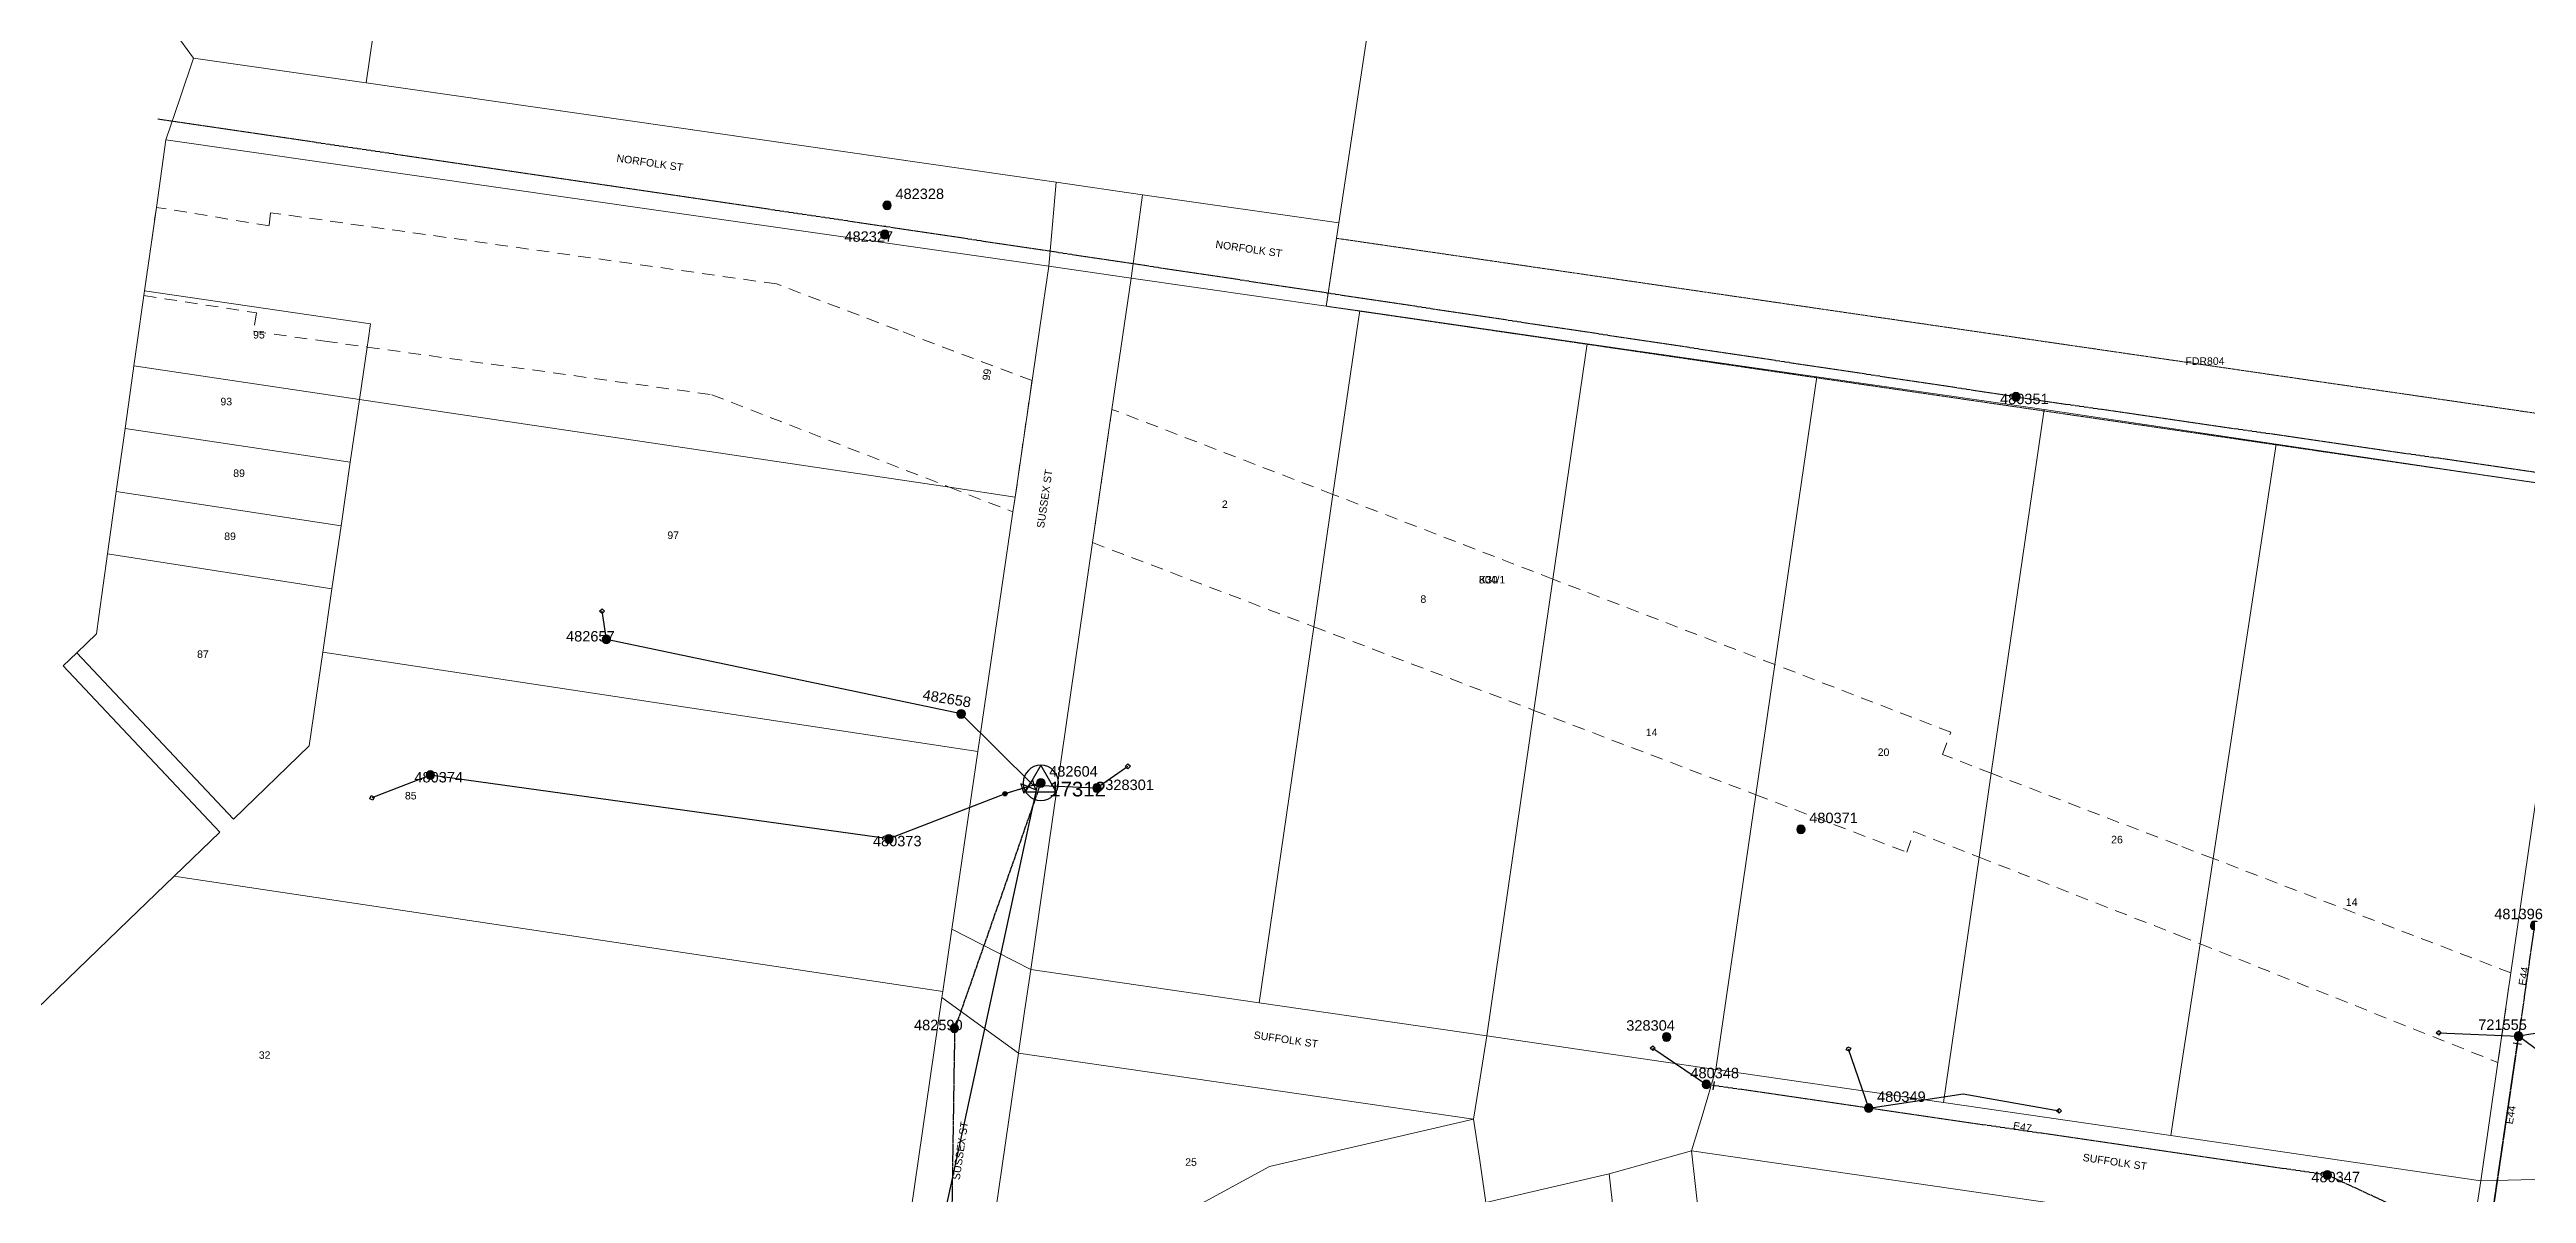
# Model space of a CAD drawing. Header units: metres. Extents: x 259983 to 262112, y 6265371 to 6267114.
# Drawn here: x 260284 to 260877, y 6265903 to 6266177 of the extents above; entities that cross this region are included whole.
import ezdxf
from ezdxf.enums import TextEntityAlignment as Align

# ---------------------------------------------------------------- set-up
doc = ezdxf.new("R2010")
doc.units = ezdxf.units.M
for name, pattern in [('Cable Exist OH', [1, 1, 0]), ('Dash', [5, 3, -2]), ('HIDDEN', [0.375, 0.25, -0.125]), ('HIDDEN2', [0.1875, 0.125, -0.0625])]:
    doc.linetypes.add(name, pattern=pattern)
doc.layers.get('0').update_dxf_attribs({"color": 6})
for name, color, linetype, lineweight in [('Cadastre Easements_SP_EXT', 9, 'Continuous', 5), ('Cadastre Land Parcels_SP_EXT', 9, 'Continuous', 5), ('Cadastre Other Property_SP_EXT', 9, 'HIDDEN', 5), ('Cadastre Roads_SP_EXT', 9, 'Continuous', 5)]:
    doc.layers.add(name, color=color, linetype=linetype, lineweight=lineweight)
for name, color, linetype in [('Equip_LV_EXT', 7, 'Continuous'), ('Mains_HV_EXT', 7, 'Continuous'), ('Mains_LV_EXT', 7, 'Continuous'), ('Mains_SL_EXT', 7, 'Continuous'), ('Mains_TR_EXT', 7, 'Continuous'), ('Services_SP_EXT', 7, 'Continuous'), ('Sub_SP_TR_HV_LV_EXT', 7, 'Continuous'), ('SupportsOH_SP_TR_HV_LV_SL_EXT', 7, 'Continuous')]:
    doc.layers.add(name, color=color, linetype=linetype)
doc.styles.add('POLE_LABEL', font='arial.ttf')
doc.styles.get("Standard").update_dxf_attribs({"font": 'arial.ttf'})

# ---------------------------------------------------------------- blocks, each defined once
blk = doc.blocks.new('SUB_POLE_EXT')
blk.add_wipeout([(0, 4.22), (0.42, 4.2), (0.83, 4.14), (1.21, 4.05), (1.62, 3.9), (1.99, 3.72), (2.35, 3.51), (2.68, 3.26), (2.99, 2.99), (3.28, 2.66), (3.52, 2.34), (3.76, 1.92), (3.9, 1.62), (4.04, 1.23), (4.18, 0.63), (4.22, 0), (4.18, -0.61), (4.06, -1.15), (3.9, -1.62), (3.58, -2.24), (3.22, -2.73), (2.97, -3.01), (2.68, -3.26), (2.36, -3.5), (2, -3.72), (1.64, -3.89), (1.25, -4.03), (0.82, -4.14), (0.42, -4.2), (0, -4.22), (-0.41, -4.2), (-0.8, -4.15), (-1.21, -4.05), (-1.62, -3.9), (-1.99, -3.73), (-2.35, -3.51), (-2.68, -3.26), (-2.96, -3.02), (-3.23, -2.72), (-3.51, -2.35), (-3.71, -2.01), (-3.91, -1.6), (-4.05, -1.21), (-4.16, -0.76), (-4.22, -0.14), (-4.21, 0.39), (-4.14, 0.83), (-4.03, 1.27), (-3.9, 1.63), (-3.71, 2.02), (-3.5, 2.37), (-3.28, 2.67), (-2.99, 2.99), (-2.68, 3.27), (-2.33, 3.52), (-1.98, 3.73), (-1.63, 3.9), (-1.2, 4.05), (-0.78, 4.15), (-0.4, 4.21)])
blk.add_line((2.16, 0.48), (2.16, 0.48, 0))
blk.add_lwpolyline([(-4.22, 0, 1), (4.22, 0, 1)], format="xyb", close=True)
blk.add_lwpolyline([(2.14, 0.52), (0, 4.22), (-3.66, -2.11), (3.66, -2.11)], close=True)
for tag, height, flags, p in [('STREET_CODE', 0.2, 9, (1.5, 0)), ('ASSET_NUM', 3.5, 8, (2, 2)), ('CONSTRUCTED_VOLTAGE', 0.2, 9, (1.5, -0.2)), ('OPERATING_VOLTAGE', 0.2, 9, (1.5, -0.6)), ('OPERATED_BY', 0.2, 9, (1.5, -0.8)), ('ORIENTATION', 0.2, 9, (1.5, -1.2)), ('OWNED_BY', 0.2, 9, (1.5, -1.4)), ('SECONDARY_VOLTAGE', 0.2, 9, (1.5, -1.6)), ('STATE', 0.2, 9, (1.5, -1.8)), ('SUBSTATION_TYPE', 0.2, 9, (1.5, -2)), ('STREETNAME', 0.2, 9, (1.5, -2.8)), ('SUBURB', 0.2, 9, (1.5, -3)), ('Z', 0.2, 1, (1.5, -3.4)), ('NO_PHASES', 0.2, 9, (1.5, -0.4)), ('MAINTAINED_BY', 0.2, 9, (1.5, -1)), ('USAGE', 0.2, 9, (1.5, -2.2)), ('LEGEND', 0.2, 9, (1.5, -2.4)), ('LOCATION', 0.2, 9, (1.5, -2.6)), ('NOTES', 0.2, 9, (1.5, -3.2))]:
    blk.add_attdef(tag, text='', height=height, dxfattribs=dict(flags=flags)).set_placement(p, align=Align.MIDDLE_LEFT)
blk = doc.blocks.new('LV_OH_LINKS_DISTFUSE_EXT')
for p, q in [((0, 0), (0.96, 0)), ((3.84, 0), (4.8, 0))]:
    blk.add_line(p, q)
blk.add_lwpolyline([(3.84, -1.2), (3.84, 1.2), (0.96, -1.2), (0.96, 1.2)], close=True)
at = {"flags": 9}
for tag, p in [('ACTUAL_STATUS', (0, 0)), ('CONSTRUCTED_VOLTAGE', (0, -0.2)), ('OPERATING_VOLTAGE', (0, -0.6)), ('ORIENTATION', (0, -0.8)), ('OWNED_BY', (0, -1)), ('STATE', (0, -1.2)), ('SWITCH_TYPE', (0, -1.4)), ('NO_PHASES', (0, -0.4)), ('USAGE', (0, -1.6)), ('NOTES', (0, -1.8))]:
    blk.add_attdef(tag, text='', height=0.2, dxfattribs=at).set_placement(p, align=Align.MIDDLE_LEFT)
at = {"flags": 1}
blk.add_attdef('Z', (0, 0), '', height=0.2, dxfattribs=at)
blk = doc.blocks.new('CCP_EXT')
blk.add_wipeout([(0, 0.57), (0.57, 0), (0, -0.57), (-0.57, 0)])
blk.add_lwpolyline([(-0.57, 0), (0, 0.57), (0.57, 0), (0, -0.57), (-0.57, 0)])
at = {"flags": 1}
blk.add_attdef('Z', (0, 0), '', height=0.2, dxfattribs=at)
at = {"flags": 9}
for tag, p in [('CCP_TYPE', (0, 0)), ('CONSTRUCTED_VOLTAGE', (0, -0.2)), ('OPERATING_VOLTAGE', (0, -0.6)), ('ORIENTATION', (0, -0.8)), ('OWNED_BY', (0, -1)), ('STATE', (0, -1.8)), ('NO_PHASES', (0, -0.4)), ('USAGE', (0, -1.2)), ('LEGEND', (0, -1.4)), ('LIFE_SUPPORT', (0, -1.6)), ('NOTES', (0, -2))]:
    blk.add_attdef(tag, text='', height=0.2, dxfattribs=at).set_placement(p, align=Align.MIDDLE_LEFT)
blk = doc.blocks.new('POLE_EXT')
blk.add_hatch(color=256).paths.add_polyline_path([(-1, 0, 1), (1, 0, 1)])
blk.add_lwpolyline([(-1, 0, 1), (1, 0, 1)], format="xyb", close=True)
for tag, height, flags, p in [('pNumber', 2.5, 8, (-17.84, 2.07)), ('OWNED_BY', 0.2, 9, (1.35, -0.4)), ('SPECIAL_USE', 0.2, 9, (1.35, -0.8)), ('STATE', 0.2, 9, (1.35, -1)), ('cLV', 0.2, 9, (1.35, -1.4)), ('hDepth', 0.2, 9, (1.35, -1.6)), ('hDia', 0.2, 9, (1.35, -1.8)), ('cHV', 0.2, 9, (1.35, -2)), ('cLinedev', 0.2, 9, (1.35, -3.4)), ('pExisting', 0.2, 9, (1.35, -3.8)), ('pFooting', 0.2, 9, (1.35, -4.4)), ('pNew', 0.2, 9, (1.35, -4.6)), ('pRelocate', 0.2, 9, (1.35, -5)), ('pRemove', 0.2, 9, (1.35, -5.2)), ('pReplace', 0.2, 9, (1.35, -5.4)), ('pStay', 0.2, 9, (1.35, -5.6)), ('pType', 0.2, 9, (1.35, -5.8)), ('PARENT', 0.2, 9, (1.35, -0.6)), ('USAGE', 0.2, 9, (1.35, -1.2)), ('LBRACKET', 0.2, 9, (1.35, -2.2)), ('LExisting', 0.2, 9, (1.35, -2.4)), ('LANTNUMBER', 0.2, 9, (1.35, -2.6)), ('LOther', 0.2, 9, (1.35, -2.8)), ('LRemove', 0.2, 9, (1.35, -3)), ('LEGEND', 0.2, 9, (1.35, -3.2)), ('LOCATION', 0.2, 9, (1.35, -3.6)), ('PFNUMBER', 0.2, 9, (1.35, -4)), ('NEWPFNUMBER', 0.2, 9, (1.35, -4.2)), ('cspan', 0.2, 9, (1.35, -6)), ('STREETNAME', 0.2, 9, (1.35, -6.2)), ('SUBURB', 0.2, 9, (1.35, -6.4)), ('OPERATED_BY', 0.2, 9, (1.36, -7.01)), ('NOTES', 0.2, 9, (1.35, -6.6)), ('MAINTAINED_BY', 0.2, 9, (1.36, -6.81))]:
    blk.add_attdef(tag, text='', height=height, dxfattribs=dict(flags=flags)).set_placement(p, align=Align.MIDDLE_LEFT)
at = {"style": 'POLE_LABEL'}
for tag, height, flags, p in [('STRUCTURE_PLANT_NUMBER', 0.2, 9, (1.35, 0.03)), ('ASSET_NUM', 2.5, 8, (2, 2)), ('STREET_CODE', 0.2, 9, (1.35, -0.2))]:
    blk.add_attdef(tag, text='', height=height, dxfattribs=dict(at, flags=flags)).set_placement(p, align=Align.MIDDLE_LEFT)
at = {"flags": 1}
blk.add_attdef('Z', (1.35, -7.33), '', height=0.2, dxfattribs=at)
blk = doc.blocks.new('End Shackle_EXT')
blk.add_wipeout([(0, 0.25), (1.81, 0.25), (1.82, -0.25), (0, -0.25)])
blk.add_line((1.81, -1), (1.81, 1))
at = {"flags": 1}
blk.add_attdef('Z', (0, 0), '', height=0.2, dxfattribs=at)
at = {"flags": 9}
for tag, p in [('CONNECTOR_TYPE', (0, 0)), ('CONSTRUCTED_VOLTAGE', (0, -0.2)), ('OPERATING_VOLTAGE', (0, -0.6)), ('ORIENTATION', (0, -0.8)), ('OWNED_BY', (0, -1)), ('STATE', (0, -1.2)), ('NO_PHASES', (0, -0.4)), ('USAGE', (0, -1.4)), ('NOTES', (0, -1.6))]:
    blk.add_attdef(tag, text='', height=0.2, dxfattribs=at).set_placement(p, align=Align.MIDDLE_LEFT)
blk = doc.blocks.new('CONNECTOR_NODE_EXT')
h = blk.add_hatch(color=256)
edge = h.paths.add_edge_path()
edge.add_arc((0, 0), 0.5, 0, 360)
blk.add_circle((0, 0), 0.5)
at = {"flags": 1}
blk.add_attdef('Z', (0, 0), '', height=0.2, dxfattribs=at)
at = {"flags": 9}
for tag, p in [('CONNECTOR_TYPE', (0, 0)), ('CONSTRUCTED_VOLTAGE', (0, -0.2)), ('OPERATING_VOLTAGE', (0, -0.6)), ('ORIENTATION', (0, -0.8)), ('SUBTYPE', (0, -1)), ('NO_PHASES', (0, -0.4)), ('USAGE', (0, -1.2)), ('NOTES', (0, -1.4))]:
    blk.add_attdef(tag, text='', height=0.2, dxfattribs=at).set_placement(p, align=Align.MIDDLE_LEFT)

msp = doc.modelspace()

# ---------------------------------------------------------------- linework, layer by layer
at = {"layer": 'Cadastre Easements_SP_EXT', "linetype": 'Dash'}
msp.add_lwpolyline([(260309.28, 6266139.21), (260306.44, 6266119.19), (260306.29, 6266118.11), (260333.24, 6266113.94), (260332.53, 6266109.53), (260349.68, 6266107.16), (260359.8, 6266105.76), (260442.38, 6266094.35), (260499.34, 6266072.19), (260514.52, 6266066.28), (260515.08, 6266069.84), (260519.11, 6266097.72), (260487.04, 6266109.82), (260457.9, 6266120.88), (260336.62, 6266137.94), (260336.28, 6266134.83), (260309.28, 6266139.21)], close=True, dxfattribs=at)
at = {"layer": 'Cadastre Land Parcels_SP_EXT', "linetype": 'Continuous'}
for points in [[(260983.37, 6266566.74), (260781.74, 6266597.18), (260664.96, 6266614.81), (260640.16, 6266450.72), (260603.01, 6266204.42), (260592.61, 6266135.48), (260589.61, 6266115.55), (260597.64, 6266114.4), (260652.1, 6266106.55), (260707.14, 6266098.63), (260761.64, 6266090.82), (260817.26, 6266082.47), (260890.23, 6266071.63)], [(260361.94, 6266185.58), (260359.52, 6266169.01), (260524.92, 6266145.22), (260545.59, 6266142.24), (260592.61, 6266135.48), (260603.01, 6266204.42)]]:
    msp.add_lwpolyline(points, dxfattribs=at)
for points in [[(260361.94, 6266185.58), (260317.03, 6266192.07), (260315.1, 6266179.08), (260318.18, 6266174.95), (260359.52, 6266169.01), (260361.94, 6266185.58)], [(260519.11, 6266097.72), (260520.95, 6266110.43), (260523.12, 6266125.1), (260430.14, 6266138.42), (260311.58, 6266155.42), (260309.28, 6266139.21), (260306.44, 6266119.19), (260360.57, 6266111.3), (260360.03, 6266107.36), (260359.8, 6266105.76), (260357.97, 6266093.22), (260499.34, 6266072.19), (260515.08, 6266069.84), (260519.11, 6266097.72)], [(260359.8, 6266105.76), (260360.03, 6266107.36), (260360.57, 6266111.3), (260306.44, 6266119.19), (260306.29, 6266118.11), (260304.6, 6266106.28), (260303.91, 6266101.26), (260357.97, 6266093.22), (260359.8, 6266105.76)], [(260639.37, 6266018.74), (260643.93, 6266050.19), (260652.1, 6266106.55), (260597.64, 6266114.4), (260597.25, 6266111.92), (260591.23, 6266070.46), (260586.63, 6266038.78), (260573.54, 6265948.71), (260628.06, 6265940.77), (260639.37, 6266018.74)], [(260357.97, 6266093.22), (260303.91, 6266101.26), (260303.73, 6266100.07), (260301.8, 6266086.29), (260355.75, 6266078.2), (260357.97, 6266093.22)], [(260692.58, 6265998.52), (260697.12, 6266029.73), (260707.14, 6266098.63), (260652.1, 6266106.55), (260643.93, 6266050.19), (260639.37, 6266018.74), (260628.06, 6265940.77), (260652.42, 6265937.22), (260683.01, 6265932.75), (260692.58, 6265998.52)], [(260746.07, 6265983.59), (260748.98, 6266003.67), (260761.64, 6266090.82), (260707.14, 6266098.63), (260697.12, 6266029.73), (260692.58, 6265998.52), (260683.01, 6265932.75), (260737.53, 6265924.81), (260746.07, 6265983.59)], [(260514.43, 6266065.71), (260514.52, 6266066.28), (260515.08, 6266069.84), (260499.34, 6266072.19), (260357.97, 6266093.22), (260355.75, 6266078.2), (260353.53, 6266062.96), (260351.35, 6266047.86), (260349.14, 6266032.69), (260506.09, 6266008.91), (260514.43, 6266065.71)], [(260794.6, 6265933.81), (260799.02, 6265962.83), (260802.14, 6265983.26), (260817.26, 6266082.47), (260761.64, 6266090.82), (260748.98, 6266003.67), (260746.07, 6265983.59), (260737.53, 6265924.81), (260792.02, 6265916.88), (260794.6, 6265933.81)], [(260355.75, 6266078.2), (260301.8, 6266086.29), (260299.67, 6266071.15), (260353.53, 6266062.96), (260355.75, 6266078.2)], [(260870.38, 6265934.39), (260873.49, 6265955.86), (260890.23, 6266071.63), (260817.26, 6266082.47), (260802.14, 6265983.26), (260799.02, 6265962.83), (260794.6, 6265933.81), (260792.02, 6265916.88), (260866.28, 6265906.08), (260870.38, 6265934.39)], [(260353.53, 6266062.96), (260299.67, 6266071.15), (260297.57, 6266056.2), (260351.35, 6266047.86), (260353.53, 6266062.96)], [(260351.35, 6266047.86), (260297.57, 6266056.2), (260295.47, 6266041.19), (260294.89, 6266037.05), (260290.2, 6266032.52), (260327.73, 6265992.71), (260345.88, 6266010.22), (260349.14, 6266032.69), (260351.35, 6266047.86)], [(260349.14, 6266032.69), (260345.88, 6266010.22), (260327.73, 6265992.71), (260290.2, 6266032.52), (260286.96, 6266029.4), (260324.49, 6265989.59), (260313.56, 6265979.03), (260315.61, 6265978.71), (260497.71, 6265951.41), (260499.88, 6265966.33), (260506.09, 6266008.91), (260349.14, 6266032.69)], [(260497.52, 6265950), (260497.71, 6265951.41), (260315.61, 6265978.71), (260313.56, 6265979.03), (260302.63, 6265968.47), (260280.74, 6265947.34), (260269.79, 6265936.78), (260258.87, 6265926.22), (260247.8, 6265915.54), (260238.44, 6265906.45), (260297.78, 6265896.85), (260485.44, 6265866.63), (260497.52, 6265950)], [(260624.94, 6265920.85), (260515.88, 6265936.67), (260506.42, 6265871.66), (260576.03, 6265909.46), (260624.94, 6265920.85)], [(260773.43, 6265899.25), (260677.15, 6265913.24), (260678.88, 6265897.62), (260771.24, 6265884.17), (260773.43, 6265899.25)], [(260628.4, 6265854.19), (260661.88, 6265867.78), (260659.66, 6265887.75), (260657.45, 6265907.75), (260627.84, 6265900.88), (260613.19, 6265897.47), (260598.26, 6265894), (260607.35, 6265868.12), (260616.76, 6265841.34), (260628.4, 6265854.19)]]:
    msp.add_lwpolyline(points, close=True, dxfattribs=at)
at = {"layer": 'Cadastre Other Property_SP_EXT', "linetype": 'HIDDEN2'}
msp.add_lwpolyline([(260592.08, 6266131.81), (260589.61, 6266115.55), (260910.17, 6266068.79), (260912.55, 6266085.09), (260592.08, 6266131.81)], close=True, dxfattribs=at)
at = {"layer": 'Cadastre Roads_SP_EXT', "linetype": 'Continuous'}
for points in [[(260524.02, 6266135.13), (260524.92, 6266145.22), (260432.8, 6266158.47), (260359.52, 6266169.01), (260318.18, 6266174.95), (260314.96, 6266165.43), (260311.58, 6266155.42), (260430.14, 6266138.42), (260523.12, 6266125.1), (260524.02, 6266135.13)], [(260592.61, 6266135.48), (260545.59, 6266142.24), (260544.22, 6266132.19), (260542.85, 6266122.26), (260589.61, 6266115.55), (260592.61, 6266135.48)], [(260875.97, 6265906.34), (260886.6, 6265906.63), (260888.89, 6265922.32), (260891.1, 6265937.38), (260893.31, 6265952.48), (260896.35, 6265973.29), (260898.56, 6265988.37), (260901.23, 6266006.65), (260905.18, 6266033.63), (260910.17, 6266068.7), (260898.53, 6266070.41), (260890.23, 6266071.63), (260873.49, 6265955.86), (260870.38, 6265934.39), (260866.28, 6265906.08), (260875.97, 6265906.34)], [(260573.54, 6265948.71), (260518.79, 6265956.71), (260517.33, 6265946.62), (260515.88, 6265936.67), (260624.94, 6265920.85), (260626.49, 6265930.74), (260628.06, 6265940.77), (260573.54, 6265948.71)], [(260515.88, 6265936.67), (260507.76, 6265942.56), (260497.52, 6265950), (260485.44, 6265866.63), (260497.63, 6265869.55), (260506.42, 6265871.66), (260515.88, 6265936.67)], [(260627.84, 6265900.88), (260626.39, 6265910.9), (260624.94, 6265920.85), (260576.03, 6265909.46), (260506.42, 6265871.66), (260504.62, 6265859.31), (260502.8, 6265846.8), (260515.7, 6265853.78), (260533.73, 6265863.6), (260552.4, 6265873.75), (260574.36, 6265885.68), (260583.22, 6265890.5), (260598.26, 6265894), (260613.19, 6265897.47), (260627.84, 6265900.88)]]:
    msp.add_lwpolyline(points, close=True, dxfattribs=at)
msp.add_lwpolyline([(260678.88, 6265897.62), (260677.15, 6265913.24), (260665.72, 6265910.06), (260657.45, 6265907.75), (260659.66, 6265887.75)], dxfattribs=at)
at = {"layer": 'Mains_TR_EXT', "linetype": 'Cable Exist OH'}
for points in [[(260483.6, 6266134.67), (260309.66, 6266160.32)], [(260754.9, 6266093.84), (260483.6, 6266134.67)], [(260754.9, 6266093.84), (260925.32, 6266069.18)]]:
    msp.add_lwpolyline(points, dxfattribs=at)
at = {"layer": 'Services_SP_EXT'}
for points in [[(260512.65, 6265998.76), (260484.81, 6265987.94), (260374.93, 6266003.23)], [(260899.71, 6265944.63), (260875.32, 6265940.71)], [(260886.34, 6265932.59), (260875.32, 6265940.71)]]:
    msp.add_lwpolyline(points, dxfattribs=at)

# ---------------------------------------------------------------- block references
at = {"layer": 'Equip_LV_EXT'}
msp.add_blockref('CONNECTOR_NODE_EXT', (260512.65, 6265998.76), dxfattribs=at)
at = {"layer": 'Sub_SP_TR_HV_LV_EXT'}
ref = msp.add_blockref('SUB_POLE_EXT', (260521.22, 6266001.38), dxfattribs=at)
ref.add_attrib('ASSET_NUM', '17312', dxfattribs={"layer": '0', "height": 3.5}).set_placement((260523.22, 6266001.63), align=Align.TOP_LEFT)
at = {"layer": 'SupportsOH_SP_TR_HV_LV_SL_EXT'}
ref = msp.add_blockref('POLE_EXT', (260484.38, 6266139.71), dxfattribs=at)
ref.add_attrib('ASSET_NUM', '482328', dxfattribs={"layer": '0', "height": 2.5, "rotation": 0.02291, "style": 'POLE_LABEL'}).set_placement((260486.38, 6266140.46), align=Align.BOTTOM_LEFT)
ref = msp.add_blockref('POLE_EXT', (260483.81, 6266132.72), dxfattribs=at)
ref.add_attrib('ASSET_NUM', '482327', dxfattribs={"layer": '0', "height": 2.5, "rotation": 359.93117, "style": 'POLE_LABEL'}).set_placement((260485.81, 6266133.47), align=Align.TOP_RIGHT)
ref = msp.add_blockref('POLE_EXT', (260754.9, 6266093.84), dxfattribs=at)
ref.add_attrib('ASSET_NUM', '480351', dxfattribs={"layer": '0', "height": 2.5, "style": 'POLE_LABEL'}).set_placement((260756.9, 6266094.59), align=Align.TOP_CENTER)
ref = msp.add_blockref('POLE_EXT', (260417.1, 6266035.74), dxfattribs=at)
ref.add_attrib('ASSET_NUM', '482657', dxfattribs={"layer": '0', "height": 2.5, "style": 'POLE_LABEL'}).set_placement((260419.1, 6266036.49), align=Align.MIDDLE_RIGHT)
ref = msp.add_blockref('POLE_EXT', (260502.13, 6266017.91), dxfattribs=at)
ref.add_attrib('ASSET_NUM', '482658', dxfattribs={"layer": '0', "height": 2.5, "rotation": 350.57027, "style": 'POLE_LABEL'}).set_placement((260504.13, 6266018.66), align=Align.BOTTOM_RIGHT)
ref = msp.add_blockref('POLE_EXT', (260374.93, 6266003.23), dxfattribs=at)
ref.add_attrib('ASSET_NUM', '480374', dxfattribs={"layer": '0', "height": 2.5, "style": 'POLE_LABEL'}).set_placement((260376.93, 6266003.98), align=Align.TOP_CENTER)
ref = msp.add_blockref('POLE_EXT', (260703.35, 6265990.24), dxfattribs=at)
ref.add_attrib('ASSET_NUM', '480371', dxfattribs={"layer": '0', "height": 2.5, "style": 'POLE_LABEL'}).set_placement((260705.35, 6265990.99), align=Align.BOTTOM_LEFT)
ref = msp.add_blockref('POLE_EXT', (260484.81, 6265987.94), dxfattribs=at)
ref.add_attrib('ASSET_NUM', '480373', dxfattribs={"layer": '0', "height": 2.5, "style": 'POLE_LABEL'}).set_placement((260486.81, 6265988.69), align=Align.TOP_CENTER)
ref = msp.add_blockref('POLE_EXT', (260879.16, 6265967.23), dxfattribs=dict(at, rotation=359.9235692490432))
ref.add_attrib('ASSET_NUM', '481396', dxfattribs={"layer": '0', "height": 2.5, "style": 'POLE_LABEL'}).set_placement((260881.16, 6265967.98), align=Align.BOTTOM_RIGHT)
ref = msp.add_blockref('POLE_EXT', (260500.48, 6265942.63), dxfattribs=at)
ref.add_attrib('ASSET_NUM', '482590', dxfattribs={"layer": '0', "height": 2.5, "style": 'POLE_LABEL'}).set_placement((260502.48, 6265943.38), align=Align.MIDDLE_RIGHT)
ref = msp.add_blockref('POLE_EXT', (260719.6, 6265923.47), dxfattribs=at)
ref.add_attrib('ASSET_NUM', '480349', dxfattribs={"layer": '0', "height": 2.5, "style": 'POLE_LABEL'}).set_placement((260721.6, 6265924.22), align=Align.BOTTOM_LEFT)
ref = msp.add_blockref('POLE_EXT', (260829.5, 6265907.47), dxfattribs=at)
ref.add_attrib('ASSET_NUM', '480347', dxfattribs={"layer": '0', "height": 2.5, "style": 'POLE_LABEL'}).set_placement((260831.51, 6265908.22), align=Align.TOP_CENTER)

# ---------------------------------------------------------------- texts
at = {"layer": 'Cadastre Land Parcels_SP_EXT'}
for s, p in [('95', (260332.45, 6266107.81)), ('93', (260324.63, 6266091.81)), ('89', (260327.69, 6266074.65)), ('2', (260564.6, 6266067.22)), ('89', (260325.53, 6266059.54)), ('97', (260431.72, 6266059.79)), ('8', (260612.19, 6266044.5)), ('87', (260319.03, 6266031.31)), ('14', (260666.19, 6266012.57)), ('20', (260721.76, 6266007.82)), ('85', (260368.84, 6265997.41)), ('26', (260777.7, 6265986.9)), ('14', (260833.94, 6265971.91)), ('32', (260333.82, 6265935.29)), ('25', (260555.82, 6265909.66))]:
    msp.add_text(s, height=1.8, dxfattribs=at).set_placement(p)
msp.add_text('99', height=1.8, rotation=80.97498, dxfattribs=at).set_placement((260508.95, 6266097.64))
at = {"layer": 'Cadastre Other Property_SP_EXT'}
msp.add_text('FDR804', height=1.8, dxfattribs=at).set_placement((260795.5, 6266101.5))
at = {"layer": 'Cadastre Roads_SP_EXT'}
for s, rotation, p in [('NORFOLK ST', 351.83011, (260419.45, 6266150.16)), ('NORFOLK ST', 351.82721, (260562.98, 6266129.54)), ('SUSSEX ST', 81.70338, (260521.99, 6266062.31)), ('SUFFOLK ST', 351.72729, (260572.15, 6265940.15)), ('SUSSEX ST', 81.73946, (260501.78, 6265906.18)), ('SUFFOLK ST', 351.72229, (260770.8, 6265910.84))]:
    msp.add_text(s, height=1.8, rotation=rotation, dxfattribs=at).set_placement(p)
at = {"layer": 'Mains_LV_EXT'}
for s, rotation, p in [('E44', 80.69046, (260877.06, 6265952.72)), ('E44', 80.69046, (260873.94, 6265919.51)), ('E47', 350.60429, (260754.09, 6265918.45))]:
    msp.add_text(s, height=1.8, rotation=rotation, dxfattribs=at).set_placement(p)
at = {"layer": 'Mains_TR_EXT'}
for s in ['804/1', 'K30']:
    msp.add_text(s, height=1.8, dxfattribs=at).set_placement((260626.21, 6266049.14))

# ---------------------------------------------------------------- next in the draw order: linework, layer by layer
at = {"layer": 'Cadastre Land Parcels_SP_EXT', "linetype": 'Continuous'}
msp.add_lwpolyline([(260586.63, 6266038.78), (260591.23, 6266070.46), (260597.25, 6266111.92), (260597.64, 6266114.4), (260589.61, 6266115.55), (260542.85, 6266122.26), (260541.16, 6266110.85), (260538.26, 6266090.84), (260533.62, 6266058.93), (260518.79, 6265956.71), (260573.54, 6265948.71), (260586.63, 6266038.78)], close=True, dxfattribs=at)
at = {"layer": 'Mains_HV_EXT', "linetype": 'Cable Exist OH'}
msp.add_lwpolyline([(260521.22, 6266001.38), (260500.56, 6265942.37), (260499.13, 6265849.45), (260489.39, 6265782.44)], dxfattribs=at)
at = {"layer": 'Mains_LV_EXT', "linetype": 'Cable Exist OH'}
msp.add_lwpolyline([(260521.22, 6266001.38), (260512.65, 6265998.76)], dxfattribs=at)
at = {"layer": 'Services_SP_EXT'}
msp.add_lwpolyline([(260466.9, 6265753.41), (260520.47, 6266001.15)], dxfattribs=at)

# ---------------------------------------------------------------- next in the draw order: block references
at = {"layer": 'Equip_LV_EXT', "rotation": 197.0318679856848}
msp.add_blockref('LV_OH_LINKS_DISTFUSE_EXT', (260520.47, 6266001.15), dxfattribs=at)
at = {"layer": 'Services_SP_EXT'}
for p in [(260416.07, 6266042.5), (260856.19, 6265941.49), (260667.84, 6265937.86), (260765.21, 6265922.8)]:
    msp.add_blockref('CCP_EXT', p, dxfattribs=at)
for p, rotation in [((260360.94, 6265997.78), 200.110570487588), ((260714.75, 6265937.62), 288.8980694480659)]:
    msp.add_blockref('CCP_EXT', p, dxfattribs=dict(at, rotation=rotation))
at = {"layer": 'SupportsOH_SP_TR_HV_LV_SL_EXT'}
ref = msp.add_blockref('POLE_EXT', (260521.22, 6266001.38), dxfattribs=at)
ref.add_attrib('ASSET_NUM', '482604', dxfattribs={"layer": '0', "height": 2.5, "style": 'POLE_LABEL'}).set_placement((260523.22, 6266002.13), align=Align.BOTTOM_LEFT)

# ---------------------------------------------------------------- next in the draw order: linework, layer by layer
at = {"layer": 'Cadastre Roads_SP_EXT', "linetype": 'Continuous'}
msp.add_lwpolyline([(260737.53, 6265924.81), (260683.01, 6265932.75), (260679.66, 6265921.59), (260677.15, 6265913.24), (260773.43, 6265899.25), (260863.27, 6265886.18), (260864.88, 6265896.76), (260866.28, 6265906.08), (260792.02, 6265916.88), (260737.53, 6265924.81)], close=True, dxfattribs=at)
at = {"layer": 'Mains_LV_EXT', "linetype": 'Cable Exist OH'}
msp.add_lwpolyline([(260867.81, 6265889.65), (260829.5, 6265907.47), (260719.6, 6265923.47)], dxfattribs=at)
at = {"layer": 'Services_SP_EXT'}
for points in [[(260519.38, 6266000.82), (260502.13, 6266017.91), (260417.1, 6266035.74), (260416.07, 6266042.5)], [(260374.93, 6266003.23), (260360.94, 6265997.78)], [(260856.19, 6265941.49), (260875.32, 6265940.71)], [(260667.84, 6265937.86), (260680.7, 6265929.14)], [(260719.6, 6265923.47), (260714.75, 6265937.62)], [(260719.6, 6265923.47), (260742.21, 6265926.89), (260765.21, 6265922.8)]]:
    msp.add_lwpolyline(points, dxfattribs=at)

# ---------------------------------------------------------------- next in the draw order: block references
msp.add_blockref('CCP_EXT', (260542.1, 6266005.34), dxfattribs=at)
at = {"layer": 'SupportsOH_SP_TR_HV_LV_SL_EXT'}
ref = msp.add_blockref('POLE_EXT', (260671.16, 6265940.53), dxfattribs=at)
ref.add_attrib('ASSET_NUM', '328304', dxfattribs={"layer": '0', "height": 2.5, "style": 'POLE_LABEL'}).set_placement((260673.16, 6265941.28), align=Align.BOTTOM_RIGHT)

# ---------------------------------------------------------------- next in the draw order: linework, layer by layer
at = {"layer": 'Cadastre Roads_SP_EXT', "linetype": 'Continuous'}
msp.add_lwpolyline([(260542.85, 6266122.26), (260531.36, 6266123.91), (260523.12, 6266125.1), (260520.95, 6266110.43), (260519.11, 6266097.72), (260515.08, 6266069.84), (260514.52, 6266066.28), (260514.43, 6266065.71), (260506.09, 6266008.91), (260499.88, 6265966.33), (260510.64, 6265960.86), (260518.79, 6265956.71), (260533.62, 6266058.93), (260538.26, 6266090.84), (260541.16, 6266110.85), (260542.85, 6266122.26)], close=True, dxfattribs=at)
at = {"layer": 'Services_SP_EXT'}
msp.add_lwpolyline([(260519.36, 6266000.82), (260534.66, 6266000.16), (260542.1, 6266005.34)], dxfattribs=at)

# ---------------------------------------------------------------- next in the draw order: block references
at = {"layer": 'Mains_LV_EXT', "rotation": 350.5963165455631}
msp.add_blockref('End Shackle_EXT', (260680.7, 6265929.14), dxfattribs=at)
at = {"layer": 'Mains_SL_EXT', "rotation": 260.4809597587285}
msp.add_blockref('End Shackle_EXT', (260875.32, 6265940.71), dxfattribs=at)
at = {"layer": 'SupportsOH_SP_TR_HV_LV_SL_EXT'}
ref = msp.add_blockref('POLE_EXT', (260534.66, 6266000.16), dxfattribs=at)
ref.add_attrib('ASSET_NUM', '328301', dxfattribs={"layer": '0', "height": 2.5, "style": 'POLE_LABEL'}).set_placement((260536.66, 6266000.91), align=Align.MIDDLE_LEFT)

# ---------------------------------------------------------------- next in the draw order: linework, layer by layer
at = {"layer": 'Cadastre Easements_SP_EXT', "linetype": 'Dash'}
msp.add_lwpolyline([(260748.98, 6266003.67), (260737.3, 6266008.16), (260739.29, 6266013.5), (260697.12, 6266029.73), (260643.93, 6266050.19), (260591.23, 6266070.46), (260538.26, 6266090.84), (260533.62, 6266058.93), (260586.63, 6266038.78), (260639.37, 6266018.74), (260692.58, 6265998.52), (260728.72, 6265984.78), (260730.43, 6265989.72), (260746.07, 6265983.59), (260794, 6265964.83), (260799.02, 6265962.83), (260870.38, 6265934.39), (260873.49, 6265955.86), (260802.14, 6265983.26), (260793.58, 6265986.55), (260748.98, 6266003.67)], close=True, dxfattribs=at)
at = {"layer": 'Mains_LV_EXT', "linetype": 'Cable Exist OH'}
for points in [[(260879.16, 6265967.23), (260875.32, 6265940.71)], [(260875.32, 6265940.71), (260867.81, 6265889.65)], [(260719.6, 6265923.47), (260680.7, 6265929.14)]]:
    msp.add_lwpolyline(points, dxfattribs=at)
at = {"layer": 'Mains_SL_EXT', "linetype": 'Cable Exist OH'}
msp.add_lwpolyline([(260867.81, 6265889.65), (260875.32, 6265940.71)], dxfattribs=at)

# ---------------------------------------------------------------- next in the draw order: block references
at = {"layer": 'SupportsOH_SP_TR_HV_LV_SL_EXT'}
ref = msp.add_blockref('POLE_EXT', (260875.32, 6265940.71), dxfattribs=dict(at, rotation=359.9366745217857))
ref.add_attrib('ASSET_NUM', '721555', dxfattribs={"layer": '0', "height": 2.5, "style": 'POLE_LABEL'}).set_placement((260877.32, 6265941.46), align=Align.BOTTOM_RIGHT)
ref = msp.add_blockref('POLE_EXT', (260680.7, 6265929.14), dxfattribs=at)
ref.add_attrib('ASSET_NUM', '480348', dxfattribs={"layer": '0', "height": 2.5, "style": 'POLE_LABEL'}).set_placement((260682.7, 6265929.89), align=Align.BOTTOM_CENTER)

doc.saveas('drawing.dxf')
